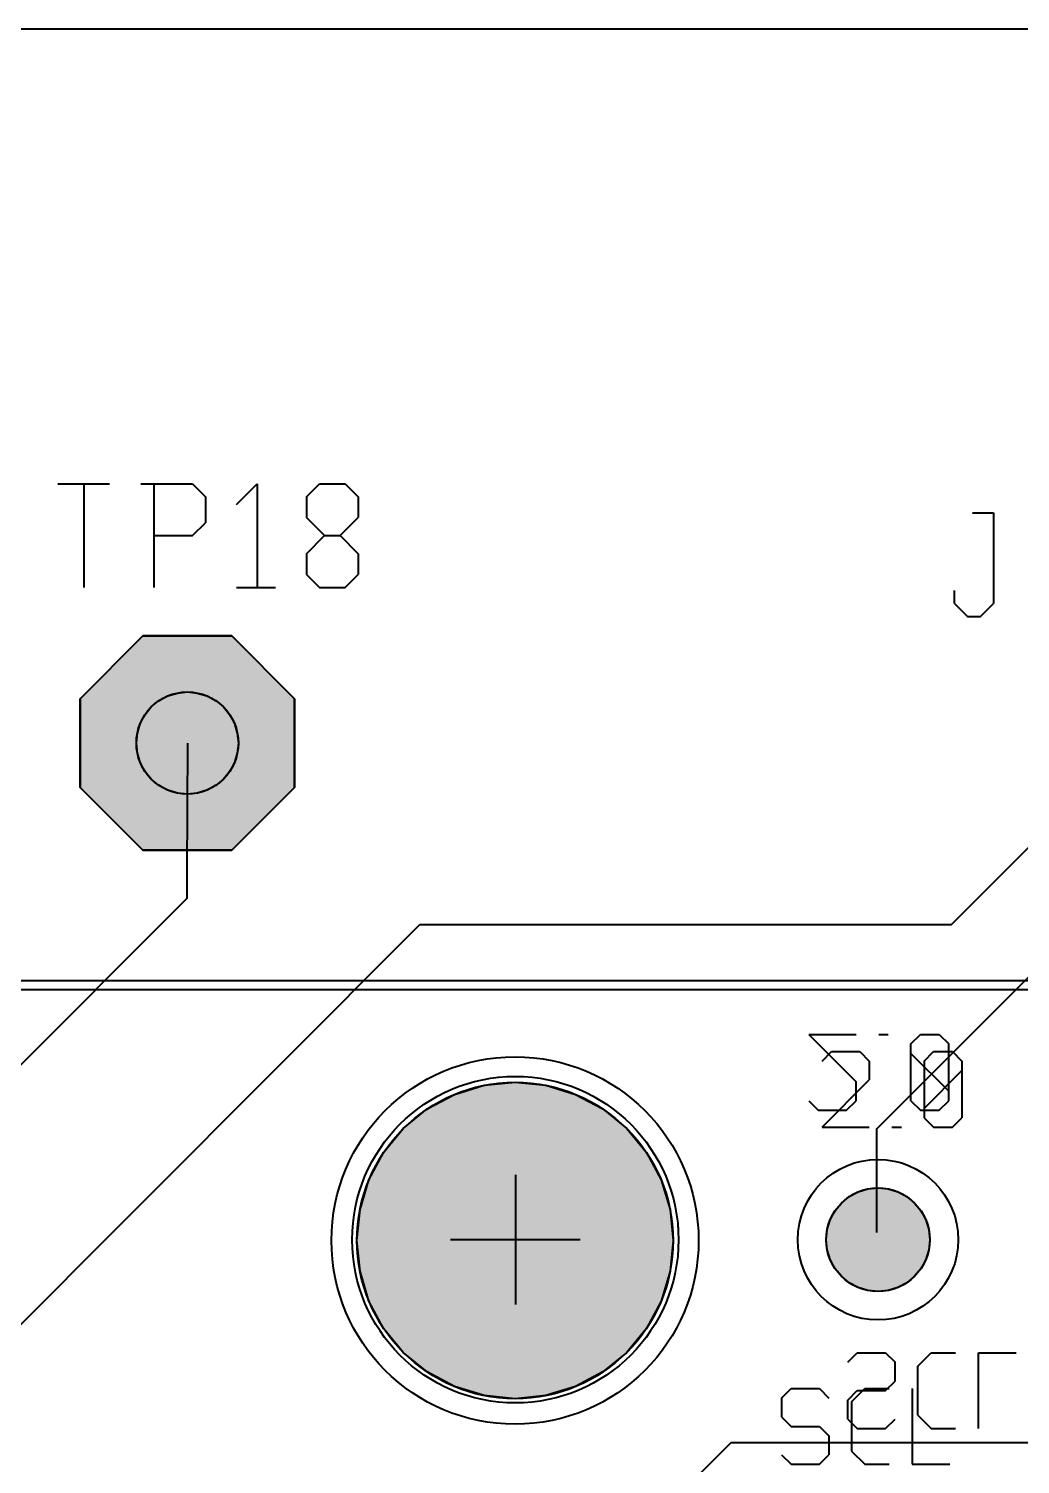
# Model space of a CAD drawing. Header units: millimetres. Extents: x 3 to 131, y 2 to 65.
# Drawn here: x 36.21 to 45.93, y 51.23 to 65.29 of the extents above; entities that cross this region are included whole.
import ezdxf

# ---------------------------------------------------------------- set-up
doc = ezdxf.new("R2010")
doc.units = ezdxf.units.MM
for name, color, linetype in [('bottom_copper', 7, 'Continuous'), ('bottom_silk', 7, 'Continuous'), ('drill_plated', 7, 'Continuous'), ('outline', 7, 'Continuous'), ('top_copper', 7, 'Continuous'), ('top_silk', 7, 'Continuous')]:
    doc.layers.add(name, color=color, linetype=linetype)

msp = doc.modelspace()

# ---------------------------------------------------------------- hatches: boundary and pattern name
at = {"layer": 'bottom_copper', "lineweight": 40}
for points in [[(38.814, 57.858), (38.199, 57.243), (37.329, 57.243), (36.714, 57.858), (36.714, 58.727), (37.329, 59.343), (38.199, 59.343), (38.814, 58.727), (38.814, 57.858)], [(38.254, 58.195), (38.226, 58.101), (38.18, 58.015), (38.117, 57.939), (38.042, 57.877), (37.955, 57.831), (37.861, 57.802), (37.764, 57.793), (37.666, 57.802), (37.573, 57.831), (37.486, 57.877), (37.41, 57.939), (37.348, 58.015), (37.302, 58.101), (37.274, 58.195), (37.264, 58.293), (37.274, 58.39), (37.302, 58.484), (37.348, 58.57), (37.41, 58.646), (37.486, 58.708), (37.573, 58.755), (37.666, 58.783), (37.764, 58.793), (37.861, 58.783), (37.955, 58.755), (38.042, 58.708), (38.117, 58.646), (38.18, 58.57), (38.226, 58.484), (38.254, 58.39), (38.264, 58.293), (38.254, 58.195)], [(42.497, 53.116), (42.409, 52.825), (42.266, 52.557), (42.073, 52.322), (41.838, 52.13), (41.57, 51.986), (41.28, 51.898), (40.977, 51.868), (40.675, 51.898), (40.384, 51.986), (40.116, 52.13), (39.881, 52.322), (39.688, 52.557), (39.545, 52.825), (39.457, 53.116), (39.427, 53.418), (39.457, 53.721), (39.545, 54.011), (39.688, 54.279), (39.881, 54.514), (40.116, 54.707), (40.384, 54.85), (40.675, 54.939), (40.977, 54.968), (41.28, 54.939), (41.57, 54.85), (41.838, 54.707), (42.073, 54.514), (42.266, 54.279), (42.409, 54.011), (42.497, 53.721), (42.527, 53.418), (42.497, 53.116)], [(45.034, 53.327), (45.005, 53.232), (44.958, 53.144), (44.895, 53.067), (44.818, 53.004), (44.73, 52.957), (44.635, 52.928), (44.536, 52.918), (44.437, 52.928), (44.342, 52.957), (44.254, 53.004), (44.177, 53.067), (44.114, 53.144), (44.067, 53.232), (44.038, 53.327), (44.028, 53.426), (44.038, 53.525), (44.067, 53.62), (44.114, 53.708), (44.177, 53.785), (44.254, 53.848), (44.342, 53.895), (44.437, 53.924), (44.536, 53.934), (44.635, 53.924), (44.73, 53.895), (44.818, 53.848), (44.895, 53.785), (44.958, 53.708), (45.005, 53.62), (45.034, 53.525), (45.044, 53.426), (45.034, 53.327)]]:
    msp.add_hatch(color=7, dxfattribs=at).paths.add_polyline_path(points, flags=0)
at = {"layer": 'drill_plated', "lineweight": 40}
for points in [[(38.254, 58.195), (38.226, 58.101), (38.18, 58.015), (38.117, 57.939), (38.042, 57.877), (37.955, 57.831), (37.861, 57.802), (37.764, 57.793), (37.666, 57.802), (37.573, 57.831), (37.486, 57.877), (37.41, 57.939), (37.348, 58.015), (37.302, 58.101), (37.274, 58.195), (37.264, 58.293), (37.274, 58.39), (37.302, 58.484), (37.348, 58.57), (37.41, 58.646), (37.486, 58.708), (37.573, 58.755), (37.666, 58.783), (37.764, 58.793), (37.861, 58.783), (37.955, 58.755), (38.042, 58.708), (38.117, 58.646), (38.18, 58.57), (38.226, 58.484), (38.254, 58.39), (38.264, 58.293), (38.254, 58.195)], [(42.497, 53.116), (42.409, 52.825), (42.266, 52.557), (42.073, 52.322), (41.838, 52.13), (41.57, 51.986), (41.28, 51.898), (40.977, 51.868), (40.675, 51.898), (40.384, 51.986), (40.116, 52.13), (39.881, 52.322), (39.688, 52.557), (39.545, 52.825), (39.457, 53.116), (39.427, 53.418), (39.457, 53.721), (39.545, 54.011), (39.688, 54.279), (39.881, 54.514), (40.116, 54.707), (40.384, 54.85), (40.675, 54.939), (40.977, 54.968), (41.28, 54.939), (41.57, 54.85), (41.838, 54.707), (42.073, 54.514), (42.266, 54.279), (42.409, 54.011), (42.497, 53.721), (42.527, 53.418), (42.497, 53.116)], [(45.034, 53.327), (45.005, 53.232), (44.958, 53.144), (44.895, 53.067), (44.818, 53.004), (44.73, 52.957), (44.635, 52.928), (44.536, 52.918), (44.437, 52.928), (44.342, 52.957), (44.254, 53.004), (44.177, 53.067), (44.114, 53.144), (44.067, 53.232), (44.038, 53.327), (44.028, 53.426), (44.038, 53.525), (44.067, 53.62), (44.114, 53.708), (44.177, 53.785), (44.254, 53.848), (44.342, 53.895), (44.437, 53.924), (44.536, 53.934), (44.635, 53.924), (44.73, 53.895), (44.818, 53.848), (44.895, 53.785), (44.958, 53.708), (45.005, 53.62), (45.034, 53.525), (45.044, 53.426), (45.034, 53.327)]]:
    msp.add_hatch(color=7, dxfattribs=at).paths.add_polyline_path(points, flags=0)
at = {"layer": 'top_copper', "lineweight": 40}
for points in [[(38.814, 57.858), (38.199, 57.243), (37.329, 57.243), (36.714, 57.858), (36.714, 58.727), (37.329, 59.343), (38.199, 59.343), (38.814, 58.727), (38.814, 57.858)], [(38.254, 58.195), (38.226, 58.101), (38.18, 58.015), (38.117, 57.939), (38.042, 57.877), (37.955, 57.831), (37.861, 57.802), (37.764, 57.793), (37.666, 57.802), (37.573, 57.831), (37.486, 57.877), (37.41, 57.939), (37.348, 58.015), (37.302, 58.101), (37.274, 58.195), (37.264, 58.293), (37.274, 58.39), (37.302, 58.484), (37.348, 58.57), (37.41, 58.646), (37.486, 58.708), (37.573, 58.755), (37.666, 58.783), (37.764, 58.793), (37.861, 58.783), (37.955, 58.755), (38.042, 58.708), (38.117, 58.646), (38.18, 58.57), (38.226, 58.484), (38.254, 58.39), (38.264, 58.293), (38.254, 58.195)], [(42.497, 53.116), (42.409, 52.825), (42.266, 52.557), (42.073, 52.322), (41.838, 52.13), (41.57, 51.986), (41.28, 51.898), (40.977, 51.868), (40.675, 51.898), (40.384, 51.986), (40.116, 52.13), (39.881, 52.322), (39.688, 52.557), (39.545, 52.825), (39.457, 53.116), (39.427, 53.418), (39.457, 53.721), (39.545, 54.011), (39.688, 54.279), (39.881, 54.514), (40.116, 54.707), (40.384, 54.85), (40.675, 54.939), (40.977, 54.968), (41.28, 54.939), (41.57, 54.85), (41.838, 54.707), (42.073, 54.514), (42.266, 54.279), (42.409, 54.011), (42.497, 53.721), (42.527, 53.418), (42.497, 53.116)], [(45.034, 53.327), (45.005, 53.232), (44.958, 53.144), (44.895, 53.067), (44.818, 53.004), (44.73, 52.957), (44.635, 52.928), (44.536, 52.918), (44.437, 52.928), (44.342, 52.957), (44.254, 53.004), (44.177, 53.067), (44.114, 53.144), (44.067, 53.232), (44.038, 53.327), (44.028, 53.426), (44.038, 53.525), (44.067, 53.62), (44.114, 53.708), (44.177, 53.785), (44.254, 53.848), (44.342, 53.895), (44.437, 53.924), (44.536, 53.934), (44.635, 53.924), (44.73, 53.895), (44.818, 53.848), (44.895, 53.785), (44.958, 53.708), (45.005, 53.62), (45.034, 53.525), (45.044, 53.426), (45.034, 53.327)]]:
    msp.add_hatch(color=7, dxfattribs=at).paths.add_polyline_path(points, flags=0)

# ---------------------------------------------------------------- linework, layer by layer
at = {"layer": 'bottom_copper', "color": 7, "lineweight": 40}
for p, q in [((37.329, 59.343), (36.714, 58.727)), ((38.199, 59.343), (37.329, 59.343)), ((38.814, 58.727), (38.199, 59.343)), ((36.714, 58.727), (36.714, 57.858)), ((38.814, 57.858), (38.814, 58.727)), ((36.714, 57.858), (37.329, 57.243)), ((38.199, 57.243), (38.814, 57.858)), ((37.329, 57.243), (38.199, 57.243))]:
    msp.add_line(p, q, dxfattribs=at)
for points in [[(38.814, 57.858), (38.199, 57.243), (37.329, 57.243), (36.714, 57.858), (36.714, 58.727), (37.329, 59.343), (38.199, 59.343), (38.814, 58.727), (38.814, 57.858)], [(38.254, 58.195), (38.226, 58.101), (38.18, 58.015), (38.117, 57.939), (38.042, 57.877), (37.955, 57.831), (37.861, 57.802), (37.764, 57.793), (37.666, 57.802), (37.573, 57.831), (37.486, 57.877), (37.41, 57.939), (37.348, 58.015), (37.302, 58.101), (37.274, 58.195), (37.264, 58.293), (37.274, 58.39), (37.302, 58.484), (37.348, 58.57), (37.41, 58.646), (37.486, 58.708), (37.573, 58.755), (37.666, 58.783), (37.764, 58.793), (37.861, 58.783), (37.955, 58.755), (38.042, 58.708), (38.117, 58.646), (38.18, 58.57), (38.226, 58.484), (38.254, 58.39), (38.264, 58.293), (38.254, 58.195)], [(42.497, 53.116), (42.409, 52.825), (42.266, 52.557), (42.073, 52.322), (41.838, 52.13), (41.57, 51.986), (41.28, 51.898), (40.977, 51.868), (40.675, 51.898), (40.384, 51.986), (40.116, 52.13), (39.881, 52.322), (39.688, 52.557), (39.545, 52.825), (39.457, 53.116), (39.427, 53.418), (39.457, 53.721), (39.545, 54.011), (39.688, 54.279), (39.881, 54.514), (40.116, 54.707), (40.384, 54.85), (40.675, 54.939), (40.977, 54.968), (41.28, 54.939), (41.57, 54.85), (41.838, 54.707), (42.073, 54.514), (42.266, 54.279), (42.409, 54.011), (42.497, 53.721), (42.527, 53.418), (42.497, 53.116)], [(45.034, 53.327), (45.005, 53.232), (44.958, 53.144), (44.895, 53.067), (44.818, 53.004), (44.73, 52.957), (44.635, 52.928), (44.536, 52.918), (44.437, 52.928), (44.342, 52.957), (44.254, 53.004), (44.177, 53.067), (44.114, 53.144), (44.067, 53.232), (44.038, 53.327), (44.028, 53.426), (44.038, 53.525), (44.067, 53.62), (44.114, 53.708), (44.177, 53.785), (44.254, 53.848), (44.342, 53.895), (44.437, 53.924), (44.536, 53.934), (44.635, 53.924), (44.73, 53.895), (44.818, 53.848), (44.895, 53.785), (44.958, 53.708), (45.005, 53.62), (45.034, 53.525), (45.044, 53.426), (45.034, 53.327)]]:
    msp.add_lwpolyline(points, close=True, dxfattribs=at)
for centre, major_axis in [((37.764, 58.293), (0.5, 0)), ((40.977, 53.418), (1.8, 0)), ((40.977, 53.418), (1.55, 0)), ((44.536, 53.426), (0.787, 0)), ((44.536, 53.426), (0.508, 0))]:
    msp.add_ellipse(centre, major_axis=major_axis, ratio=1, dxfattribs=at)
at = {"layer": 'bottom_silk', "color": 7, "lineweight": 40}
for p, q in [((3.446, 65.293), (130.446, 65.293)), ((3.994, 55.876), (130.494, 55.876)), ((43.857, 55.436), (44.321, 54.973)), ((43.857, 55.436), (44.321, 55.436)), ((44.543, 55.436), (44.636, 55.436)), ((44.858, 55.344), (44.951, 55.436)), ((44.951, 55.436), (45.136, 55.436)), ((45.136, 55.436), (45.229, 55.344)), ((44.858, 54.787), (44.858, 55.344)), ((45.229, 54.787), (45.229, 55.344)), ((44.858, 55.251), (45.229, 54.88)), ((44.321, 54.787), (44.321, 54.973)), ((43.857, 54.787), (43.95, 54.695)), ((44.228, 54.695), (44.321, 54.787)), ((44.858, 54.787), (44.951, 54.695)), ((45.136, 54.695), (45.229, 54.787)), ((43.95, 54.695), (44.228, 54.695)), ((44.951, 54.695), (45.136, 54.695)), ((44.241, 52.225), (44.333, 52.317)), ((44.333, 52.317), (44.611, 52.317)), ((44.611, 52.317), (44.704, 52.225)), ((44.704, 52.039), (44.704, 52.225)), ((44.927, 52.188), (45.056, 52.317)), ((45.056, 52.317), (45.297, 52.317)), ((45.52, 51.576), (45.52, 52.317)), ((45.52, 52.317), (45.891, 52.317)), ((44.927, 51.705), (44.927, 52.188)), ((44.241, 51.854), (44.333, 51.947)), ((44.333, 51.947), (44.611, 51.947)), ((44.611, 51.947), (44.704, 52.039)), ((44.241, 51.668), (44.241, 51.854)), ((44.241, 51.668), (44.333, 51.576)), ((44.611, 51.576), (44.704, 51.668)), ((44.927, 51.705), (45.056, 51.576)), ((44.333, 51.576), (44.611, 51.576)), ((45.056, 51.576), (45.297, 51.576))]:
    msp.add_line(p, q, dxfattribs=at)
at = {"layer": 'drill_plated', "color": 7, "lineweight": 40}
for points in [[(38.254, 58.195), (38.226, 58.101), (38.18, 58.015), (38.117, 57.939), (38.042, 57.877), (37.955, 57.831), (37.861, 57.802), (37.764, 57.793), (37.666, 57.802), (37.573, 57.831), (37.486, 57.877), (37.41, 57.939), (37.348, 58.015), (37.302, 58.101), (37.274, 58.195), (37.264, 58.293), (37.274, 58.39), (37.302, 58.484), (37.348, 58.57), (37.41, 58.646), (37.486, 58.708), (37.573, 58.755), (37.666, 58.783), (37.764, 58.793), (37.861, 58.783), (37.955, 58.755), (38.042, 58.708), (38.117, 58.646), (38.18, 58.57), (38.226, 58.484), (38.254, 58.39), (38.264, 58.293), (38.254, 58.195)], [(42.497, 53.116), (42.409, 52.825), (42.266, 52.557), (42.073, 52.322), (41.838, 52.13), (41.57, 51.986), (41.28, 51.898), (40.977, 51.868), (40.675, 51.898), (40.384, 51.986), (40.116, 52.13), (39.881, 52.322), (39.688, 52.557), (39.545, 52.825), (39.457, 53.116), (39.427, 53.418), (39.457, 53.721), (39.545, 54.011), (39.688, 54.279), (39.881, 54.514), (40.116, 54.707), (40.384, 54.85), (40.675, 54.939), (40.977, 54.968), (41.28, 54.939), (41.57, 54.85), (41.838, 54.707), (42.073, 54.514), (42.266, 54.279), (42.409, 54.011), (42.497, 53.721), (42.527, 53.418), (42.497, 53.116)], [(45.034, 53.327), (45.005, 53.232), (44.958, 53.144), (44.895, 53.067), (44.818, 53.004), (44.73, 52.957), (44.635, 52.928), (44.536, 52.918), (44.437, 52.928), (44.342, 52.957), (44.254, 53.004), (44.177, 53.067), (44.114, 53.144), (44.067, 53.232), (44.038, 53.327), (44.028, 53.426), (44.038, 53.525), (44.067, 53.62), (44.114, 53.708), (44.177, 53.785), (44.254, 53.848), (44.342, 53.895), (44.437, 53.924), (44.536, 53.934), (44.635, 53.924), (44.73, 53.895), (44.818, 53.848), (44.895, 53.785), (44.958, 53.708), (45.005, 53.62), (45.034, 53.525), (45.044, 53.426), (45.034, 53.327)]]:
    msp.add_lwpolyline(points, close=True, dxfattribs=at)
for centre, major_axis in [((37.764, 58.293), (0.5, 0)), ((40.977, 53.418), (1.55, 0)), ((44.536, 53.426), (0.508, 0))]:
    msp.add_ellipse(centre, major_axis=major_axis, ratio=1, dxfattribs=at)
at = {"layer": 'outline', "color": 7, "lineweight": 40}
msp.add_line((3.446, 65.293), (130.446, 65.293), dxfattribs=at)
at = {"layer": 'top_copper', "color": 7, "lineweight": 40}
for p, q in [((37.329, 59.343), (36.714, 58.727)), ((38.199, 59.343), (37.329, 59.343)), ((38.814, 58.727), (38.199, 59.343)), ((45.256, 56.514), (47.571, 58.829)), ((36.714, 58.727), (36.714, 57.858)), ((38.814, 57.858), (38.814, 58.727)), ((37.764, 58.293), (37.758, 57.023)), ((36.714, 57.858), (37.329, 57.243)), ((38.199, 57.243), (38.814, 57.858)), ((44.523, 54.511), (47.317, 57.305)), ((37.329, 57.243), (38.199, 57.243)), ((37.758, 57.023), (37.758, 56.769)), ((37.758, 56.769), (35.98, 54.99)), ((35.218, 51.688), (40.044, 56.514)), ((40.044, 56.514), (43.156, 56.514)), ((43.156, 56.514), (45.256, 56.514)), ((44.523, 53.495), (44.523, 54.511)), ((43.092, 51.435), (42.076, 50.419)), ((53.506, 51.435), (43.092, 51.435))]:
    msp.add_line(p, q, dxfattribs=at)
for points in [[(38.814, 57.858), (38.199, 57.243), (37.329, 57.243), (36.714, 57.858), (36.714, 58.727), (37.329, 59.343), (38.199, 59.343), (38.814, 58.727), (38.814, 57.858)], [(38.254, 58.195), (38.226, 58.101), (38.18, 58.015), (38.117, 57.939), (38.042, 57.877), (37.955, 57.831), (37.861, 57.802), (37.764, 57.793), (37.666, 57.802), (37.573, 57.831), (37.486, 57.877), (37.41, 57.939), (37.348, 58.015), (37.302, 58.101), (37.274, 58.195), (37.264, 58.293), (37.274, 58.39), (37.302, 58.484), (37.348, 58.57), (37.41, 58.646), (37.486, 58.708), (37.573, 58.755), (37.666, 58.783), (37.764, 58.793), (37.861, 58.783), (37.955, 58.755), (38.042, 58.708), (38.117, 58.646), (38.18, 58.57), (38.226, 58.484), (38.254, 58.39), (38.264, 58.293), (38.254, 58.195)], [(42.497, 53.116), (42.409, 52.825), (42.266, 52.557), (42.073, 52.322), (41.838, 52.13), (41.57, 51.986), (41.28, 51.898), (40.977, 51.868), (40.675, 51.898), (40.384, 51.986), (40.116, 52.13), (39.881, 52.322), (39.688, 52.557), (39.545, 52.825), (39.457, 53.116), (39.427, 53.418), (39.457, 53.721), (39.545, 54.011), (39.688, 54.279), (39.881, 54.514), (40.116, 54.707), (40.384, 54.85), (40.675, 54.939), (40.977, 54.968), (41.28, 54.939), (41.57, 54.85), (41.838, 54.707), (42.073, 54.514), (42.266, 54.279), (42.409, 54.011), (42.497, 53.721), (42.527, 53.418), (42.497, 53.116)], [(45.034, 53.327), (45.005, 53.232), (44.958, 53.144), (44.895, 53.067), (44.818, 53.004), (44.73, 52.957), (44.635, 52.928), (44.536, 52.918), (44.437, 52.928), (44.342, 52.957), (44.254, 53.004), (44.177, 53.067), (44.114, 53.144), (44.067, 53.232), (44.038, 53.327), (44.028, 53.426), (44.038, 53.525), (44.067, 53.62), (44.114, 53.708), (44.177, 53.785), (44.254, 53.848), (44.342, 53.895), (44.437, 53.924), (44.536, 53.934), (44.635, 53.924), (44.73, 53.895), (44.818, 53.848), (44.895, 53.785), (44.958, 53.708), (45.005, 53.62), (45.034, 53.525), (45.044, 53.426), (45.034, 53.327)]]:
    msp.add_lwpolyline(points, close=True, dxfattribs=at)
for centre, major_axis in [((37.764, 58.293), (0.5, 0)), ((40.977, 53.418), (1.8, 0)), ((40.977, 53.418), (1.55, 0)), ((44.536, 53.426), (0.787, 0)), ((44.536, 53.426), (0.508, 0))]:
    msp.add_ellipse(centre, major_axis=major_axis, ratio=1, dxfattribs=at)
at = {"layer": 'top_silk', "color": 7, "lineweight": 40}
for p, q in [((3.446, 65.293), (130.446, 65.293)), ((36.494, 60.833), (37.002, 60.833)), ((36.748, 60.833), (36.748, 59.817)), ((37.307, 60.833), (37.815, 60.833)), ((37.434, 60.833), (37.434, 59.817)), ((37.815, 60.833), (37.942, 60.706)), ((38.246, 60.629), (38.45, 60.833)), ((38.45, 60.833), (38.45, 59.817)), ((38.932, 60.706), (39.059, 60.833)), ((39.059, 60.833), (39.313, 60.833)), ((39.313, 60.833), (39.44, 60.706)), ((37.942, 60.706), (37.942, 60.452)), ((38.932, 60.706), (38.932, 60.502)), ((39.44, 60.706), (39.44, 60.502)), ((38.932, 60.502), (39.11, 60.325)), ((39.263, 60.325), (39.44, 60.502)), ((45.464, 60.55), (45.667, 60.55)), ((45.667, 60.55), (45.667, 59.661)), ((37.815, 60.325), (37.942, 60.452)), ((37.434, 60.325), (37.815, 60.325)), ((38.932, 60.147), (39.11, 60.325)), ((39.11, 60.325), (39.263, 60.325)), ((39.263, 60.325), (39.44, 60.147)), ((38.932, 60.147), (38.932, 59.944)), ((39.44, 60.147), (39.44, 59.944)), ((38.932, 59.944), (39.059, 59.817)), ((39.313, 59.817), (39.44, 59.944)), ((38.246, 59.817), (38.627, 59.817)), ((39.059, 59.817), (39.313, 59.817)), ((45.286, 59.661), (45.286, 59.788)), ((45.286, 59.661), (45.413, 59.534)), ((45.54, 59.534), (45.667, 59.661)), ((45.413, 59.534), (45.54, 59.534)), ((25.74, 55.966), (127.34, 55.966)), ((43.987, 55.176), (44.079, 55.269)), ((44.079, 55.269), (44.357, 55.269)), ((44.357, 55.269), (44.45, 55.176)), ((44.45, 55.176), (44.45, 54.991)), ((44.988, 55.176), (45.081, 55.269)), ((44.988, 55.176), (44.988, 54.62)), ((45.081, 55.269), (45.266, 55.269)), ((45.266, 55.269), (45.359, 55.176)), ((45.359, 55.176), (45.359, 54.62)), ((44.988, 54.712), (45.359, 55.083)), ((43.987, 54.527), (44.45, 54.991)), ((44.988, 54.62), (45.081, 54.527)), ((45.266, 54.527), (45.359, 54.62)), ((43.987, 54.527), (44.45, 54.527)), ((44.673, 54.527), (44.765, 54.527)), ((45.081, 54.527), (45.266, 54.527)), ((40.98, 54.061), (40.98, 52.791)), ((41.615, 53.426), (40.345, 53.426)), ((43.59, 51.874), (43.683, 51.967)), ((43.683, 51.967), (43.961, 51.967)), ((43.961, 51.967), (44.054, 51.874)), ((44.276, 51.837), (44.406, 51.967)), ((44.406, 51.967), (44.647, 51.967)), ((44.87, 51.967), (44.87, 51.225)), ((43.59, 51.874), (43.59, 51.689)), ((44.276, 51.837), (44.276, 51.355)), ((43.59, 51.689), (43.683, 51.596)), ((43.683, 51.596), (43.961, 51.596)), ((43.961, 51.596), (44.054, 51.503)), ((44.054, 51.503), (44.054, 51.318)), ((44.276, 51.355), (44.406, 51.225)), ((43.59, 51.318), (43.683, 51.225)), ((43.683, 51.225), (43.961, 51.225)), ((43.961, 51.225), (44.054, 51.318)), ((44.406, 51.225), (44.647, 51.225)), ((44.87, 51.225), (45.241, 51.225))]:
    msp.add_line(p, q, dxfattribs=at)
msp.add_ellipse((40.98, 53.426), major_axis=(1.6, 0), ratio=1, dxfattribs=at)

doc.saveas('drawing.dxf')
